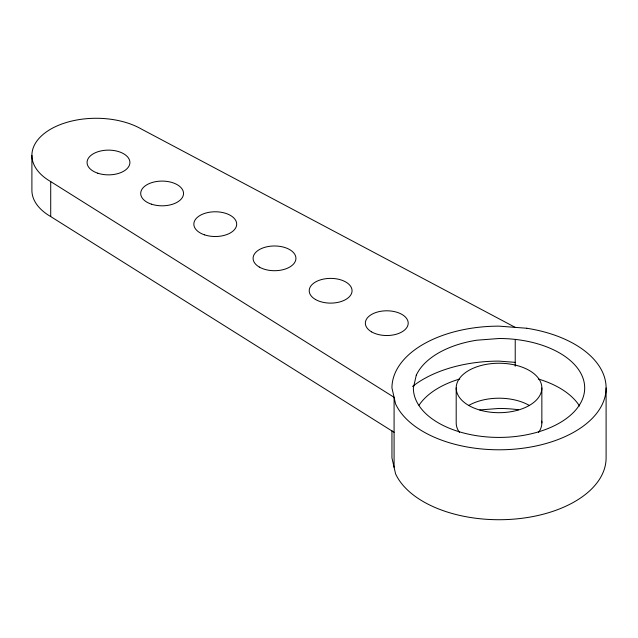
<?xml version="1.0" encoding="UTF-8"?>
<svg xmlns="http://www.w3.org/2000/svg" width="638" height="638" viewBox="0 0 638 638"><rect width="100%" height="100%" fill="white"/><g stroke="black" fill="none" stroke-linecap="round" stroke-linejoin="round"><path stroke-width="0.96" d="M479.792 409.915L499.028 408.456A85.659 49.453 0 0 1 518.375 409.732M515.225 362.352L499.028 361.116A107.072 61.822 0 0 0 412.539 386.484M515.225 327.374L141.572 129.139A64.247 37.092 0 0 0 50.713 129.139A64.247 37.092 0 0 0 50.713 181.591L50.713 216.561L394.085 432.293M50.713 181.591L394.085 397.315L394.085 467.263M606.1 387.968L606.1 457.909A107.072 61.822 0 0 1 513 519.196A107.072 61.822 0 0 1 395.6 473.906L391.947 457.909L391.947 430.706M541.853 387.968A42.834 24.73 0 0 1 477.607 409.381A42.834 24.73 0 0 1 477.607 366.547A42.834 24.73 0 0 1 541.853 387.968L541.853 422.938M515.225 340.006L515.225 366.236M456.194 387.968L456.194 422.938A42.834 24.73 0 0 0 459.456 432.397M31.9 155.369L31.9 190.339A64.247 37.092 0 0 0 50.713 216.561M419.046 405.218A85.659 49.453 0 0 1 459.751 378.988M538.297 378.988A85.659 49.453 0 0 1 579.527 406.031M541.734 421.096A42.834 24.73 0 0 1 538.592 432.397M468.739 405.449A42.834 24.73 0 0 1 529.309 405.449M416.287 375.168L413.368 387.968A85.659 49.453 0 0 0 499.028 437.421A85.659 49.453 0 0 0 584.687 387.968A85.659 49.453 0 0 0 499.028 338.507L476.857 340.198A85.659 49.453 0 0 0 416.287 375.168M526.741 328.251L499.028 326.146A107.072 61.822 0 0 0 391.947 387.968L395.6 403.966A107.072 61.822 0 0 0 574.742 431.679A107.072 61.822 0 0 0 526.741 328.251M97.781 173.201A21.413 12.361 0 0 0 129.905 162.491A21.413 12.361 0 0 0 97.781 151.788A21.413 12.361 0 0 0 97.781 173.201M151.413 204.16A21.413 12.361 0 0 0 183.529 193.458A21.413 12.361 0 0 0 151.413 182.747A21.413 12.361 0 0 0 151.413 204.16M204.567 234.856A21.413 12.361 0 0 0 236.69 224.145A21.413 12.361 0 0 0 204.567 213.435A21.413 12.361 0 0 0 204.567 234.856M259.371 267.091A21.413 12.361 0 0 0 295.195 261.548A21.413 12.361 0 0 0 268.973 246.404A21.413 12.361 0 0 0 259.371 267.091M315.491 299.493A21.413 12.361 0 0 0 351.323 293.951A21.413 12.361 0 0 0 325.093 278.806A21.413 12.361 0 0 0 315.491 299.493M371.635 331.904A21.413 12.361 0 0 0 407.467 326.361A21.413 12.361 0 0 0 381.237 311.216A21.413 12.361 0 0 0 371.635 331.904"/></g></svg>
